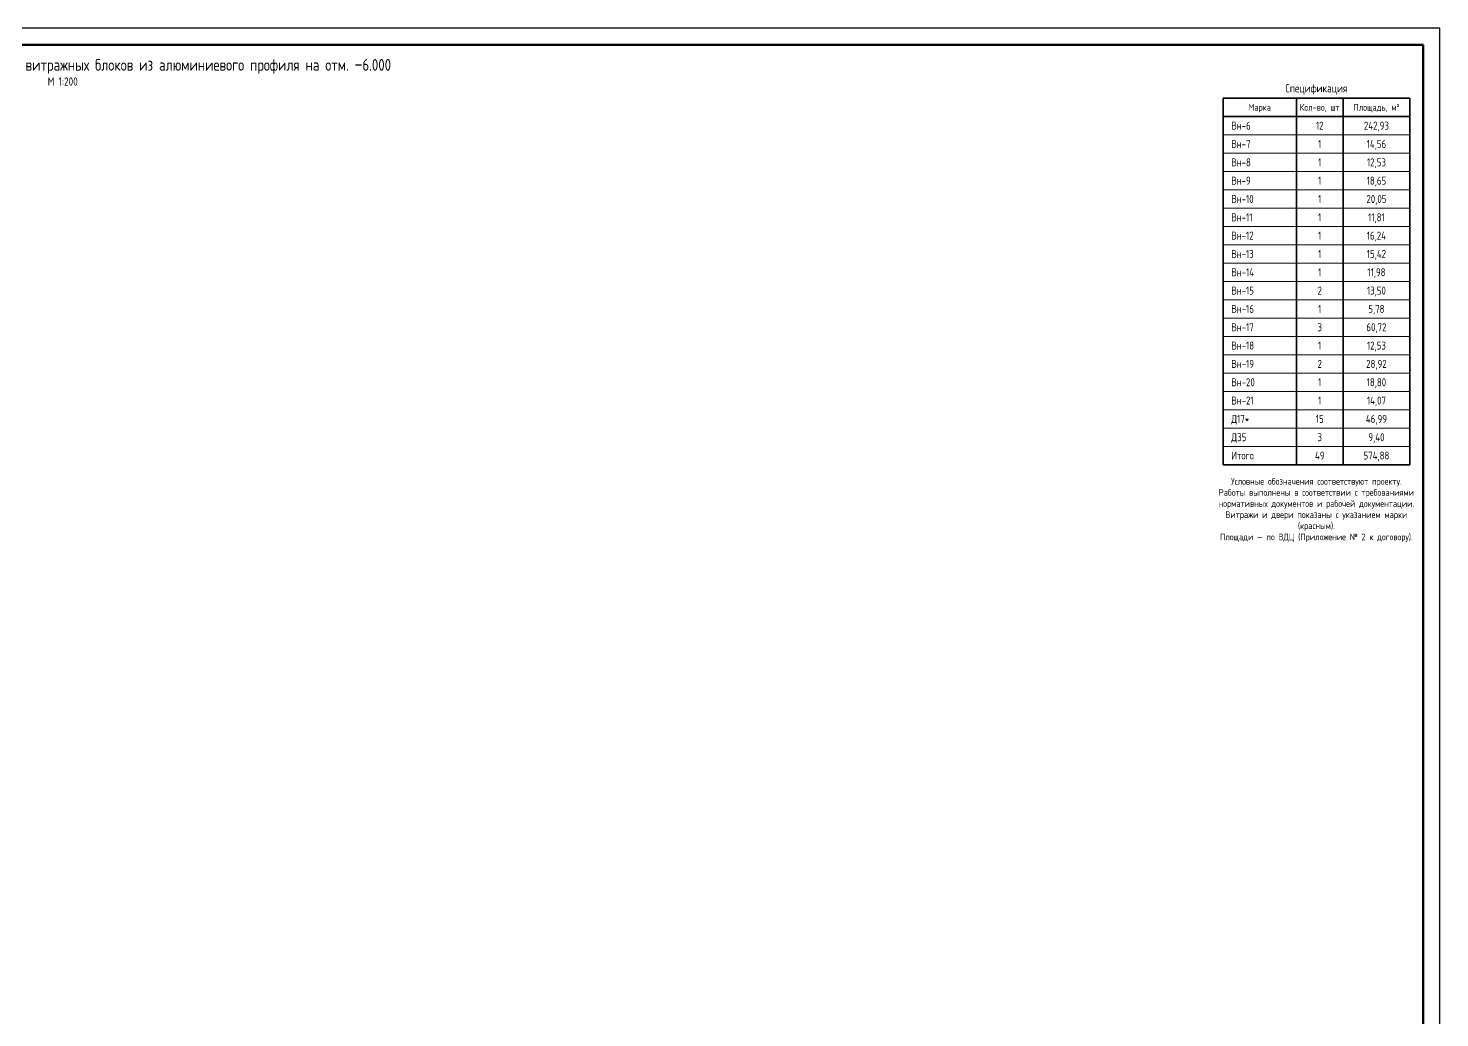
# Model space of a CAD drawing. Header units: metres. Extents: x 50 to 891, y -1294 to 247.
# Drawn here: x 467.6 to 891, y -997 to -700 of the extents above; entities that cross this region are included whole.
import ezdxf
from ezdxf.enums import TextEntityAlignment as Align

# ---------------------------------------------------------------- set-up
doc = ezdxf.new("R2010")
doc.units = ezdxf.units.M
doc.layers.add('РАМКА', color=7, linetype='Continuous')
doc.layers.add('ТЕКСТ', color=7, linetype='Continuous')
doc.styles.add('ИД', font='isocpeur.ttf', dxfattribs={"width": 0.8})

msp = doc.modelspace()

# ---------------------------------------------------------------- linework, layer by layer
at = {"layer": 'РАМКА', "lineweight": 35}
for p, q in [((826, -721), (882, -721)), ((826, -721), (826, -831)), ((848, -721), (848, -831)), ((862, -721), (862, -831)), ((882, -721), (882, -831)), ((826, -726.5), (882, -726.5)), ((826, -831), (882, -831))]:
    msp.add_line(p, q, dxfattribs=at)
at = {"layer": 'РАМКА', "lineweight": 18}
for p, q in [((826, -732), (882, -732)), ((826, -737.5), (882, -737.5)), ((826, -743), (882, -743)), ((826, -748.5), (882, -748.5)), ((826, -754), (882, -754)), ((826, -759.5), (882, -759.5)), ((826, -765), (882, -765)), ((826, -770.5), (882, -770.5)), ((826, -776), (882, -776)), ((826, -781.5), (882, -781.5)), ((826, -787), (882, -787)), ((826, -792.5), (882, -792.5)), ((826, -798), (882, -798)), ((826, -803.5), (882, -803.5)), ((826, -809), (882, -809)), ((826, -814.5), (882, -814.5)), ((826, -820), (882, -820)), ((826, -825.5), (882, -825.5))]:
    msp.add_line(p, q, dxfattribs=at)
at = {"layer": 'РАМКА', "lineweight": 25}
msp.add_lwpolyline([(50, -1294), (891, -1294), (891, -700), (50, -700)], close=True, dxfattribs=at)
at = {"layer": 'РАМКА', "lineweight": 70}
msp.add_lwpolyline([(70, -1289), (886, -1289), (886, -705), (70, -705)], close=True, dxfattribs=at)

# ---------------------------------------------------------------- texts
at = {"layer": 'ТЕКСТ', "style": 'ИД', "width": 0.8}
for s, height, p in [('Исполнительная схема №1. Плановое положение витражных блоков из алюминиевого профиля на отм. −6.000', 3.5, (478, -711)), ('М 1:200', 2.5, (478, -716)), ('Спецификация', 2.5, (854, -718)), ('Марка', 2, (837, -723.75)), ('Кол-во, шт', 2, (855, -723.75)), ('Площадь, м²', 2, (872, -723.75)), ('12', 2.4, (855, -729.25)), ('242,93', 2.4, (872, -729.25)), ('1', 2.4, (855, -734.75)), ('14,56', 2.4, (872, -734.75)), ('1', 2.4, (855, -740.25)), ('12,53', 2.4, (872, -740.25)), ('1', 2.4, (855, -745.75)), ('18,65', 2.4, (872, -745.75)), ('1', 2.4, (855, -751.25)), ('20,05', 2.4, (872, -751.25)), ('1', 2.4, (855, -756.75)), ('11,81', 2.4, (872, -756.75)), ('1', 2.4, (855, -762.25)), ('16,24', 2.4, (872, -762.25)), ('1', 2.4, (855, -767.75)), ('15,42', 2.4, (872, -767.75)), ('1', 2.4, (855, -773.25)), ('11,98', 2.4, (872, -773.25)), ('2', 2.4, (855, -778.75)), ('13,50', 2.4, (872, -778.75)), ('1', 2.4, (855, -784.25)), ('5,78', 2.4, (872, -784.25)), ('3', 2.4, (855, -789.75)), ('60,72', 2.4, (872, -789.75)), ('1', 2.4, (855, -795.25)), ('12,53', 2.4, (872, -795.25)), ('2', 2.4, (855, -800.75)), ('28,92', 2.4, (872, -800.75)), ('1', 2.4, (855, -806.25)), ('18,80', 2.4, (872, -806.25)), ('1', 2.4, (855, -811.75)), ('14,07', 2.4, (872, -811.75)), ('15', 2.4, (855, -817.25)), ('46,99', 2.4, (872, -817.25)), ('3', 2.4, (855, -822.75)), ('9,40', 2.4, (872, -822.75)), ('49', 2.4, (855, -828.25)), ('574,88', 2.4, (872, -828.25))]:
    msp.add_text(s, height=height, dxfattribs=at).set_placement(p, align=Align.MIDDLE_CENTER)
for s, p in [('Вн-6', (828.5, -729.25)), ('Вн-7', (828.5, -734.75)), ('Вн-8', (828.5, -740.25)), ('Вн-9', (828.5, -745.75)), ('Вн-10', (828.5, -751.25)), ('Вн-11', (828.5, -756.75)), ('Вн-12', (828.5, -762.25)), ('Вн-13', (828.5, -767.75)), ('Вн-14', (828.5, -773.25)), ('Вн-15', (828.5, -778.75)), ('Вн-16', (828.5, -784.25)), ('Вн-17', (828.5, -789.75)), ('Вн-18', (828.5, -795.25)), ('Вн-19', (828.5, -800.75)), ('Вн-20', (828.5, -806.25)), ('Вн-21', (828.5, -811.75)), ('Д17*', (828.5, -817.25)), ('Д35', (828.5, -822.75)), ('Итого', (828.5, -828.25))]:
    msp.add_text(s, height=2.4, dxfattribs=at).set_placement(p, align=Align.MIDDLE_LEFT)
at = {"layer": 'ТЕКСТ', "insert": (854, -835), "char_height": 2, "width": 56, "attachment_point": 2, "style": 'ИД'}
msp.add_mtext('Условные обозначения соответствуют проекту.\\PРаботы выполнены в соответствии с требованиями нормативных документов и рабочей документации.\\PВитражи и двери показаны с указанием марки (красным).\\PПлощади — по ВДЦ (Приложение № 2 к договору).', dxfattribs=at)

doc.saveas('drawing.dxf')
